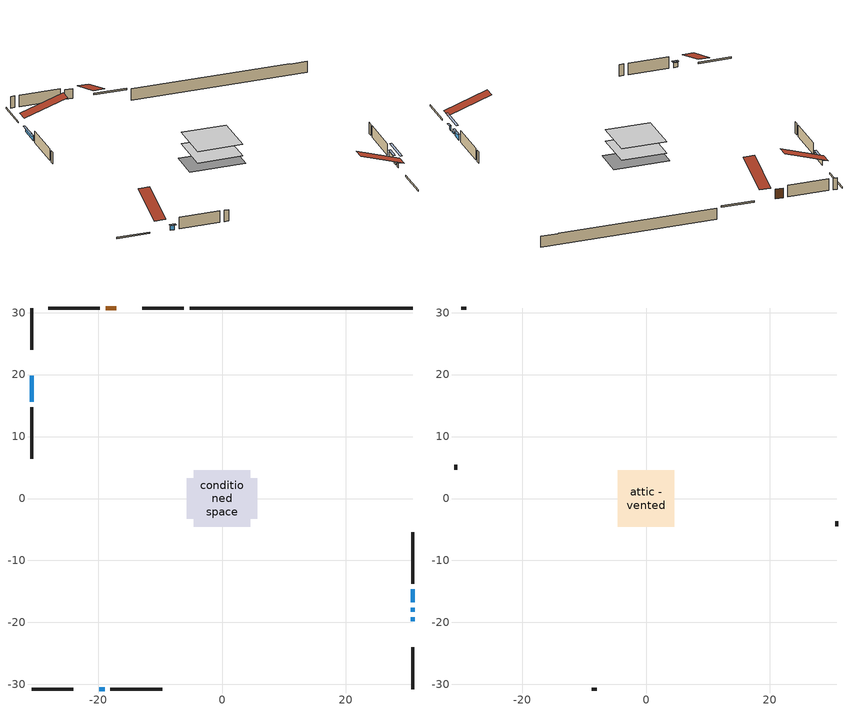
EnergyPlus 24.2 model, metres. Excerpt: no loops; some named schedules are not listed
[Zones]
conditioned space
 floor adiabatic (AdiabaticFloorConstruction): -4.58,-4.58 -4.58,4.58 4.58,4.58 4.58,-4.58 z0.4
 floor foundation (Slab1 construction): -5.71,-3.28 -5.71,3.28 5.71,3.28 5.71,-3.28 z-1.96
 wall outside (RimJoist1 construction): -6.15,30.75 -12.89,30.75 / -30.75,-30.75 -24,-30.75 / -30.75,30.75 -30.75,24 / 30.75,-30.75 30.75,-24 z0.4:0.7
 wall outside (AdiabaticWallConstruction 1): -17.09,30.75 -18.8,30.75 z0.4:2.43
 wall outside (AdiabaticWallConstruction): 30.75,-19.81 30.75,-19.19 / -30.75,19.8 -30.75,15.64 z0.4:1.32; 30.75,-18.27 30.75,-17.66 z0.4:0.73; 30.75,-16.74 30.75,-14.66 z0.4:1.55; -19.8,-30.75 -18.94,-30.75 z0.4:1.36
 wall outside (Wall1 construction): -19.73,30.75 -28.05,30.75 / -18.01,-30.75 -9.68,-30.75 / -30.75,14.71 -30.75,6.39 / 30.75,-13.74 30.75,-5.41 z0.4:2.84
 wall foundation (FoundationWall1 construction): -5.22,30.75,-1.96 -5.22,30.75,0.4 27.15,30.75,0.4 27.15,30.75,0.34 30.75,30.75,0.34 30.75,30.75,-1.96
 window (WindowConstruction 3): 30.75,-19.8 30.75,-19.19 z0.4:1.31
 window (WindowConstruction 4): 30.75,-18.26 30.75,-17.67 z0.4:0.73
 window (WindowConstruction): 30.75,-16.74 30.75,-14.67 z0.4:1.55
 window (WindowConstruction 1): -19.8,-30.75 -18.94,-30.75 z0.4:1.36
 window (WindowConstruction 2): -30.75,19.8 -30.75,15.64 z0.4:1.32
 door (Door): -17.09,30.75 -18.8,30.75 z0.4:2.43
 ceiling adiabatic (AdiabaticFloorConstruction): 4.58,-4.58 4.58,4.58 -4.58,4.58 -4.58,-4.58 z0.4
attic - vented
 floor to conditioned space (Floor1 construction Reversed): -4.56,-4.56 -4.56,4.56 4.56,4.56 4.56,-4.56 z2.84
 wall outside (Wall2 construction): -28.98,30.75 -29.82,30.75 / -8.75,-30.75 -7.91,-30.75 / -30.75,5.46 -30.75,4.62 / 30.75,-4.48 30.75,-3.64 z0.4:2.84
 roof outside (Roof1 construction): -16.16,30.75,2.84 -16.16,21.86,5.8 -13.82,21.86,5.8 -13.82,30.75,2.84; -20.73,-30.75,2.84 -20.73,-21.86,5.8 -23.08,-21.86,5.8 -23.08,-30.75,2.84; -30.75,20.73,2.84 -21.86,20.73,5.8 -21.86,23.08,5.8 -30.75,23.08,2.84; 30.75,-20.73,2.84 21.86,-20.73,5.8 21.86,-23.08,5.8 30.75,-23.08,2.84
shading: 30.75,-18.99 30.75,-20 31.16,-20 31.16,-18.99 z1.52; 30.75,-15.03 30.75,-20.9 31.16,-20.9 31.16,-15.03 z3.37; 30.75,-14.46 30.75,-16.94 31.16,-16.94 31.16,-14.46 z1.75; -18.74,-30.75 -20,-30.75 -20,-31.16 -18.74,-31.16 z1.56; -30.75,15.44 -30.75,20 -31.16,20 -31.16,15.44 z1.52
[Building]
Building 1: Terrain=Suburbs
[Site:Location]
Saskatoon Intl AP_SK: Latitude {deg}=52.17; Longitude {deg}=-106.7; Time Zone {hr}=-6; Elevation {m}=504; Keep Site Location Information=Yes
[Site:GroundTemperature:Shallow]
-3.29371, -5.9198, -6.13011, -4.88389, 0.118965, 5.09852, 9.41553, 12.1502, 12.3826, 10.1583, 5.95142, 1.12462
[Site:WaterMainsTemperature]
Calculation Method=Schedule; Temperature Schedule=mains temperature schedule
[Material] Roughness=Rough; Thermal Absorptance=0.9
Name | Thickness {m} | Conductivity {W/m-K} | Density {kg/m3} | Specific Heat {J/kg-K} | Solar Absorptance | Visible Absorptance
asphalt or fiberglass shingles | 0.00635 | 0.162714 | 1121.4 | 1465.45 | 0.84 | 0.84
ceiling loosefill ins | 0.338667 | 0.0480833 | 16.02 | 1046.75 | 0.7 | 0.7
ceiling stud and cavity | 0.1397 | 0.12039 | 65.682 | 1177.47 | 0.7 | 0.7
concrete 4.0 in. | 0.1016 | 1.803125 | 2242.8 | 837.4 | 0.7 | 0.7
concrete 8.0 in. | 0.2032 | 1.803125 | 2242.8 | 837.4 | 0.7 | 0.7
door material | 0.04445 | 0.0451087 | 512.64 | 1214.23 | 0.7 | 0.7
exterior vertical ins | 0.0454343 | 0.029427 | 32.04 | 1214.23 | 0.7 | 0.7
floor covering | 0.0127 | 0.0433444 | 54.468 | 1339.84 | 0.6 | 0.6
floor rigid ins; wall rigid ins | 0.512978 | 0.029427 | 32.04 | 1214.23 | 0.7 | 0.7
floor stud and cavity | 0.1397 | 1.75129 | 37.0049 | 1207.88 | 0.7 | 0.7
furniture material conditioned space 1 | 0.1524 | 0.115458 | 640.8 | 1214.23 | 0.6 | 0.6
gypsum board | 0.0127 | 0.160291 | 801 | 837.4 | 0.6 | 0.6
gypsum board 1 | 0.0127 | 0.160291 | 801 | 837.4 | 0.7 | 0.7
osb sheathing 0.5 in. | 0.0127 | 0.115458 | 512.64 | 1214.23 | 0.7 | 0.7
osb sheathing 0.75 in. | 0.01905 | 0.115458 | 512.64 | 1214.23 | 0.7 | 0.7
osb sheathing 2.0 in. | 0.0508 | 0.115458 | 512.64 | 1214.23 | 0.7 | 0.7
rim joist rigid ins | 0.051816 | 0.029427 | 32.04 | 1214.23 | 0.7 | 0.7
rim joist stud and cavity | 0.0508 | 0.0407728 | 125.044 | 1163.47 | 0.6 | 0.6
slab rigid ins | 0.00606092 | 0.029427 | 32.04 | 1214.23 | 0.7 | 0.7
wall stud and cavity | 0.1397 | 0.0953587 | 139.0536 | 1170.24 | 0.7 | 0.7
wall stud and cavity 1 | 0.0889 | 6.1454 | 50.32683 | 1063.81 | 0.6 | 0.6
wall stud and cavity 2 | 0.0889 | 0.380278 | 52.3479 | 1209.89 | 0.7 | 0.7
wall stud and cavity 3 | 0.0889 | 0.391764 | 83.0341 | 1211.67 | 0.7 | 0.7
wood siding | 0.0254 | 0.102417 | 544.68 | 1172.36 | 0.4 | 0.4
wood siding 1 | 0.00254 | 0.102417 | 544.68 | 1172.36 | 0.4 | 0.4
wood siding 2; wood siding 3; wood siding 4 | 0.0254 | 0.102417 | 544.68 | 1172.36 | 0.7 | 0.7
[WindowMaterial:SimpleGlazingSystem]
Name | U-Factor {W/m2-K} | Solar Heat Gain Coefficient
WindowMaterial | 1.828316 | 0.55
WindowMaterial 1 | 1.89418 | 0.54
WindowMaterial 2 | 1.910647 | 0.53
WindowMaterial 3 | 4.55546 | 0.66
WindowMaterial 4 | 3.26144 | 0.43
[Construction]
AdiabaticFloorConstruction: floor stud and cavity, floor rigid ins, osb sheathing 0.75 in., floor covering
AdiabaticWallConstruction: wood siding 3, wall rigid ins, wall stud and cavity 2, gypsum board
AdiabaticWallConstruction 1: wood siding 4, wall rigid ins, wall stud and cavity 2, gypsum board
Door: door material
Floor1 construction Reversed: gypsum board, ceiling stud and cavity, ceiling loosefill ins
FoundationWall1 construction: concrete 8.0 in., gypsum board 1
furniture construction conditioned space 1: furniture material conditioned space 1
PartitionWallConstruction: gypsum board, wall stud and cavity 3, gypsum board
RimJoist1 construction: wood siding 2, rim joist rigid ins, osb sheathing 2.0 in., rim joist stud and cavity
Roof1 construction: asphalt or fiberglass shingles
Slab1 construction: slab rigid ins, concrete 4.0 in.
Wall1 construction: wood siding, osb sheathing 0.5 in., wall stud and cavity, gypsum board
Wall2 construction: wood siding 1, wall stud and cavity 1
WindowConstruction: WindowMaterial
WindowConstruction 1: WindowMaterial 1
WindowConstruction 2: WindowMaterial 2
WindowConstruction 3: WindowMaterial 3
WindowConstruction 4: WindowMaterial 4
[Zone] Multiplier=1; Part of Total Floor Area=Yes
Name | Volume {m3}
attic - vented | 40.0914
conditioned space | 396.8
[Space]
Name | Zone | Volume {m3}
attic - vented 1 | attic - vented | 40.0914
conditioned space 1 | conditioned space | 396.8
[ZoneInfiltration:EffectiveLeakageArea]
infil attic - vented 1: Zone or Space=attic - vented 1; Schedule=Always On Discrete; Effective Air Leakage Area {cm2}=2857.03; Stack Coefficient=0.000375655; Wind Coefficient=1.30953e-05
[ZoneMixing]
whole house fan mix: Zone or Space=attic - vented; Schedule=Always On Continuous; Design Flow Rate Calculation Method=Flow/Zone; Design Flow Rate {m3/s}=0; Source Zone or Space=conditioned space
[SurfaceProperty:ExposedFoundationPerimeter]
Slab1: Exposed Perimeter Calculation Method=TotalExposedPerimeter; Total Exposed Perimeter {m}=35.967
[InternalMass] Zone or ZoneList=conditioned space; Space or SpaceList=conditioned space 1
Name | Construction | Surface Area {m2}
furniture mass conditioned space 1 | furniture construction conditioned space 1 | 63.4842
partition wall mass | PartitionWallConstruction | 158.71
[Lights]
interior lighting: Zone or ZoneList or Space or SpaceList=conditioned space 1; Schedule=interior lighting schedule; Design Level Calculation Method=LightingLevel; Lighting Level {W}=343.2; Return Air Fraction=0; Fraction Radiant=0.6; Fraction Visible=0.2; Fraction Replaceable=1
[People]
occupants: Zone or ZoneList or Space or SpaceList=conditioned space 1; Number of People Schedule=occupants schedule; Number of People Calculation Method=People; Number of People=3; Fraction Radiant=0.314171; Sensible Heat Fraction=0.56303; Activity Level Schedule=occupants activity schedule; Carbon Dioxide Generation Rate {m3/s-W}=0; Enable ASHRAE 55 Comfort Warnings=No; Mean Radiant Temperature Calculation Type=EnclosureAveraged
[ElectricEquipment] Zone or ZoneList or Space or SpaceList=conditioned space 1; Design Level Calculation Method=EquipmentLevel
Name | Schedule | Design Level {W} | Fraction Latent | Fraction Radiant | Fraction Lost
clothes dryer | clothes dryer schedule | 140.772 | 0.015 | 0.081 | 0.85
clothes washer | clothes washer schedule | 32.1985 | 0.03 | 0.162 | 0.7
cooking range | cooking range schedule | 215.147 | 0.08 | 0.432 | 0.2
dishwasher | dishwasher schedule | 66.8632 | 0.3 | 0.18 | 0.4
fridge | fridge schedule | 72.9452 | 0 | 0.6 | 0
mech vent house fan | mech vent house fan schedule | 15.3 | 0 | 0 | 1
mech vent house fan cfis | mech vent house fan cfis schedule | 0 | 0 | 0 | 0
misc plug loads | misc plug loads schedule | 494.7 | 0.045 | 0.513 | 0.1
whole house fan | Always On Discrete | 0 | 0 | 0 | 1
[OtherEquipment] Zone or ZoneList or Space or SpaceList=conditioned space 1; Design Level Calculation Method=EquipmentLevel
Name | Fuel Type | Schedule | Design Level {W} | Fraction Latent | Fraction Radiant | Fraction Lost
clothes dryer 1 | Electricity | clothes dryer schedule | 0 | 0.015 | 0.081 | 0.85
cooking range 1 | Electricity | cooking range schedule | 0 | 0.08 | 0.432 | 0.2
general water use latent | None | general water use schedule | 62.594 | 1 | 0 | 0
general water use sensible | None | general water use schedule | -61.6891 | 0 | 0.6 | 0
mech vent house fan latent load | None | Always On Discrete | 0 | 1 | 0 | 0
mech vent house fan sensible load | None | Always On Discrete | 0 | 0 | 0 | 0
water heater energy adjustment1 | NaturalGas | Always On Discrete | 0.01 | 0 | 0 | 1
[ZoneInfiltration:DesignFlowRate] Zone or ZoneList or Space or SpaceList=conditioned space 1; Schedule=Always On Discrete; Design Flow Rate Calculation Method=Flow/Zone; Design Flow Rate {m3/s}=0
infil flow; natural vent flow; whole house fan flow
[AvailabilityManager:Scheduled]
central ac and furnace airloop Availability Manager: Schedule=Always On Discrete
[Foundation:Kiva]
Foundation Kiva 1: Initial Indoor Air Temperature {C}=21; Wall Height Above Grade {m}=0.40002; Wall Depth Below Slab {m}=0.2032; Custom Block Material Name 1=exterior vertical ins; Custom Block Depth 1 {m}=2.36001; Custom Block X Position 1 {m}=0.2159; Custom Block Z Position 1 {m}=0
[Foundation:Kiva:Settings]
Soil Conductivity {W/m-K}=0.849921; Soil Density {kg/m3}=1842.3; Soil Specific Heat {J/kg-K}=418.7; Ground Solar Absorptivity=0.9; Ground Thermal Absorptivity=0.9; Ground Surface Roughness {m}=0.03; Far-Field Width {m}=40; Deep-Ground Boundary Condition=ZeroFlux; Deep-Ground Depth {m}=40; Minimum Cell Dimension {m}=0.2; Maximum Cell Growth Coefficient=3; Simulation Timestep=Timestep
[Exterior:Lights]
exterior lighting: Schedule=exterior lighting schedule; Design Level {W}=75.6
[EnergyManagementSystem:GlobalVariable]
central_ac_and_furnace_airloop_Fan_RTF
infil_program_Qfan
infil_program_Qinf
natural_vent_program_Qnv
natural_vent_program_Qwhf
[EnergyManagementSystem:Sensor]
Name | Output:Variable or Output:Meter Index Key | Output:Variable or Output:Meter
airflow_gain | infil flow | Infiltration Sensible Heat Gain Energy
airflow_gain_1 | natural vent flow | Infiltration Sensible Heat Gain Energy
airflow_gain_2 | whole house fan flow | Infiltration Sensible Heat Gain Energy
airflow_loss | infil flow | Infiltration Sensible Heat Loss Energy
airflow_loss_1 | natural vent flow | Infiltration Sensible Heat Loss Energy
airflow_loss_2 | whole house fan flow | Infiltration Sensible Heat Loss Energy
clg_load_cond |  | Cooling:EnergyTransfer:Zone:CONDITIONED SPACE
clg_sp_s; clg_sp_s_1 | cooling setpoint | Schedule Value
clothes_dryer_exhaust_0_sch_s | clothes dryer exhaust 0 schedule | Schedule Value
cool_season | cooling season schedule | Schedule Value
htg_load_cond |  | Heating:EnergyTransfer:Zone:CONDITIONED SPACE
htg_sp_s; htg_sp_s_1 | heating setpoint | Schedule Value
ig_ee_conv | clothes dryer | Electric Equipment Convective Heating Energy
ig_ee_conv_2 | cooking range | Electric Equipment Convective Heating Energy
ig_ee_conv_4 | fridge | Electric Equipment Convective Heating Energy
ig_ee_conv_5 | misc plug loads | Electric Equipment Convective Heating Energy
ig_ee_conv_6 | whole house fan | Electric Equipment Convective Heating Energy
ig_ee_rad | clothes dryer | Electric Equipment Radiant Heating Energy
ig_ee_rad_2 | cooking range | Electric Equipment Radiant Heating Energy
ig_ee_rad_4 | fridge | Electric Equipment Radiant Heating Energy
ig_ee_rad_5 | misc plug loads | Electric Equipment Radiant Heating Energy
ig_ee_rad_6 | whole house fan | Electric Equipment Radiant Heating Energy
ig_lgt_conv | interior lighting | Lights Convective Heating Energy
ig_lgt_rad | interior lighting | Lights Radiant Heating Energy
ig_lgt_vis | interior lighting | Lights Visible Radiation Heating Energy
ig_oe_conv | clothes dryer 1 | Other Equipment Convective Heating Energy
ig_oe_conv_1 | cooking range 1 | Other Equipment Convective Heating Energy
ig_oe_conv_2 | general water use latent | Other Equipment Convective Heating Energy
ig_oe_conv_3 | general water use sensible | Other Equipment Convective Heating Energy
ig_oe_conv_4 | water heater energy adjustment1 | Other Equipment Convective Heating Energy
ig_oe_rad | clothes dryer 1 | Other Equipment Radiant Heating Energy
ig_oe_rad_1 | cooking range 1 | Other Equipment Radiant Heating Energy
ig_oe_rad_2 | general water use latent | Other Equipment Radiant Heating Energy
ig_oe_rad_3 | general water use sensible | Other Equipment Radiant Heating Energy
ig_oe_rad_4 | water heater energy adjustment1 | Other Equipment Radiant Heating Energy
ig_ppl_conv | occupants | People Convective Heating Energy
ig_ppl_rad | occupants | People Radiant Heating Energy
im_conv | furniture mass conditioned space 1 | Surface Inside Face Convection Heat Gain Energy
im_conv_1 | partition wall mass | Surface Inside Face Convection Heat Gain Energy
im_ig | furniture mass conditioned space 1 | Surface Inside Face Internal Gains Radiation Heat Gain Energy
im_ig_1 | partition wall mass | Surface Inside Face Internal Gains Radiation Heat Gain Energy
im_lgt | furniture mass conditioned space 1 | Surface Inside Face Lights Radiation Heat Gain Energy
im_lgt_1 | partition wall mass | Surface Inside Face Lights Radiation Heat Gain Energy
im_sol | furniture mass conditioned space 1 | Surface Inside Face Solar Radiation Heat Gain Energy
im_sol_1 | partition wall mass | Surface Inside Face Solar Radiation Heat Gain Energy
im_surf | furniture mass conditioned space 1 | Surface Inside Face Net Surface Thermal Radiation Heat Gain Energy
im_surf_1 | partition wall mass | Surface Inside Face Net Surface Thermal Radiation Heat Gain Energy
mv_conv | mech vent house fan | Electric Equipment Convective Heating Energy
mv_conv_1 | mech vent house fan cfis | Electric Equipment Convective Heating Energy
mv_conv_2 | mech vent house fan latent load | Other Equipment Convective Heating Energy
mv_conv_3 | mech vent house fan sensible load | Other Equipment Convective Heating Energy
mv_rad | mech vent house fan | Electric Equipment Radiant Heating Energy
mv_rad_1 | mech vent house fan cfis | Electric Equipment Radiant Heating Energy
mv_rad_2 | mech vent house fan latent load | Other Equipment Radiant Heating Energy
mv_rad_3 | mech vent house fan sensible load | Other Equipment Radiant Heating Energy
natural_vent_s | natural vent schedule | Schedule Value
out_pb_s |  | Site Outdoor Air Barometric Pressure
out_wt_s |  | Site Outdoor Air Humidity Ratio
site_vw_s |  | Site Wind Speed
ss_back_out | Window1 | Surface Window Shortwave from Zone Back Out Window Heat Transfer Rate
ss_back_out_1 | Window10 | Surface Window Shortwave from Zone Back Out Window Heat Transfer Rate
ss_back_out_2 | Window2 | Surface Window Shortwave from Zone Back Out Window Heat Transfer Rate
ss_back_out_3 | Window4 | Surface Window Shortwave from Zone Back Out Window Heat Transfer Rate
ss_back_out_4 | Window5 | Surface Window Shortwave from Zone Back Out Window Heat Transfer Rate
ss_conv | Door1 | Surface Inside Face Convection Heat Gain Energy
ss_conv_1 | Window1 | Surface Inside Face Convection Heat Gain Energy
ss_conv_2 | Window10 | Surface Inside Face Convection Heat Gain Energy
ss_conv_3 | Window2 | Surface Inside Face Convection Heat Gain Energy
ss_conv_4 | Window4 | Surface Inside Face Convection Heat Gain Energy
ss_conv_5 | Window5 | Surface Inside Face Convection Heat Gain Energy
ss_ig | Door1 | Surface Inside Face Internal Gains Radiation Heat Gain Energy
ss_ig_1 | Window1 | Surface Inside Face Internal Gains Radiation Heat Gain Energy
ss_ig_2 | Window10 | Surface Inside Face Internal Gains Radiation Heat Gain Energy
ss_ig_3 | Window2 | Surface Inside Face Internal Gains Radiation Heat Gain Energy
ss_ig_4 | Window4 | Surface Inside Face Internal Gains Radiation Heat Gain Energy
ss_ig_5 | Window5 | Surface Inside Face Internal Gains Radiation Heat Gain Energy
ss_lgt | Door1 | Surface Inside Face Lights Radiation Heat Gain Energy
ss_sol | Door1 | Surface Inside Face Solar Radiation Heat Gain Energy
ss_surf | Door1 | Surface Inside Face Net Surface Thermal Radiation Heat Gain Energy
ss_surf_1 | Window1 | Surface Inside Face Net Surface Thermal Radiation Heat Gain Energy
ss_surf_2 | Window10 | Surface Inside Face Net Surface Thermal Radiation Heat Gain Energy
ss_surf_3 | Window2 | Surface Inside Face Net Surface Thermal Radiation Heat Gain Energy
ss_surf_4 | Window4 | Surface Inside Face Net Surface Thermal Radiation Heat Gain Energy
ss_surf_5 | Window5 | Surface Inside Face Net Surface Thermal Radiation Heat Gain Energy
ss_trans_in | Window1 | Surface Window Transmitted Solar Radiation Rate
ss_trans_in_1 | Window10 | Surface Window Transmitted Solar Radiation Rate
ss_trans_in_2 | Window2 | Surface Window Transmitted Solar Radiation Rate
ss_trans_in_3 | Window4 | Surface Window Transmitted Solar Radiation Rate
ss_trans_in_4 | Window5 | Surface Window Transmitted Solar Radiation Rate
ss_trans_out | Window1 | Surface Inside Face Initial Transmitted Diffuse Transmitted Out Window Solar Radiation Rate
ss_trans_out_1 | Window10 | Surface Inside Face Initial Transmitted Diffuse Transmitted Out Window Solar Radiation Rate
ss_trans_out_2 | Window2 | Surface Inside Face Initial Transmitted Diffuse Transmitted Out Window Solar Radiation Rate
ss_trans_out_3 | Window4 | Surface Inside Face Initial Transmitted Diffuse Transmitted Out Window Solar Radiation Rate
ss_trans_out_4 | Window5 | Surface Inside Face Initial Transmitted Diffuse Transmitted Out Window Solar Radiation Rate
s_conv | Floor1 | Surface Inside Face Convection Heat Gain Energy
s_conv_1 | FoundationWall1 | Surface Inside Face Convection Heat Gain Energy
s_conv_10 | Wall1:180 | Surface Inside Face Convection Heat Gain Energy
s_conv_11 | Wall1:270 | Surface Inside Face Convection Heat Gain Energy
s_conv_12 | Wall1:90 | Surface Inside Face Convection Heat Gain Energy
s_conv_2 | inferred conditioned ceiling | Surface Inside Face Convection Heat Gain Energy
s_conv_3 | inferred conditioned floor | Surface Inside Face Convection Heat Gain Energy
s_conv_4 | RimJoist1:0 | Surface Inside Face Convection Heat Gain Energy
s_conv_5 | RimJoist1:180 | Surface Inside Face Convection Heat Gain Energy
s_conv_6 | RimJoist1:270 | Surface Inside Face Convection Heat Gain Energy
s_conv_7 | RimJoist1:90 | Surface Inside Face Convection Heat Gain Energy
s_conv_8 | Slab1 | Surface Inside Face Convection Heat Gain Energy
s_conv_9 | Wall1:0 | Surface Inside Face Convection Heat Gain Energy
s_ig | Floor1 | Surface Inside Face Internal Gains Radiation Heat Gain Energy
s_ig_1 | FoundationWall1 | Surface Inside Face Internal Gains Radiation Heat Gain Energy
s_ig_10 | Wall1:180 | Surface Inside Face Internal Gains Radiation Heat Gain Energy
s_ig_11 | Wall1:270 | Surface Inside Face Internal Gains Radiation Heat Gain Energy
s_ig_12 | Wall1:90 | Surface Inside Face Internal Gains Radiation Heat Gain Energy
s_ig_2 | inferred conditioned ceiling | Surface Inside Face Internal Gains Radiation Heat Gain Energy
s_ig_3 | inferred conditioned floor | Surface Inside Face Internal Gains Radiation Heat Gain Energy
s_ig_4 | RimJoist1:0 | Surface Inside Face Internal Gains Radiation Heat Gain Energy
s_ig_5 | RimJoist1:180 | Surface Inside Face Internal Gains Radiation Heat Gain Energy
s_ig_6 | RimJoist1:270 | Surface Inside Face Internal Gains Radiation Heat Gain Energy
s_ig_7 | RimJoist1:90 | Surface Inside Face Internal Gains Radiation Heat Gain Energy
s_ig_8 | Slab1 | Surface Inside Face Internal Gains Radiation Heat Gain Energy
s_ig_9 | Wall1:0 | Surface Inside Face Internal Gains Radiation Heat Gain Energy
s_lgt | Floor1 | Surface Inside Face Lights Radiation Heat Gain Energy
s_lgt_1 | FoundationWall1 | Surface Inside Face Lights Radiation Heat Gain Energy
s_lgt_10 | Wall1:180 | Surface Inside Face Lights Radiation Heat Gain Energy
s_lgt_11 | Wall1:270 | Surface Inside Face Lights Radiation Heat Gain Energy
s_lgt_12 | Wall1:90 | Surface Inside Face Lights Radiation Heat Gain Energy
s_lgt_2 | inferred conditioned ceiling | Surface Inside Face Lights Radiation Heat Gain Energy
s_lgt_3 | inferred conditioned floor | Surface Inside Face Lights Radiation Heat Gain Energy
s_lgt_4 | RimJoist1:0 | Surface Inside Face Lights Radiation Heat Gain Energy
s_lgt_5 | RimJoist1:180 | Surface Inside Face Lights Radiation Heat Gain Energy
s_lgt_6 | RimJoist1:270 | Surface Inside Face Lights Radiation Heat Gain Energy
s_lgt_7 | RimJoist1:90 | Surface Inside Face Lights Radiation Heat Gain Energy
s_lgt_8 | Slab1 | Surface Inside Face Lights Radiation Heat Gain Energy
s_lgt_9 | Wall1:0 | Surface Inside Face Lights Radiation Heat Gain Energy
s_sol | Floor1 | Surface Inside Face Solar Radiation Heat Gain Energy
s_sol_1 | FoundationWall1 | Surface Inside Face Solar Radiation Heat Gain Energy
s_sol_10 | Wall1:180 | Surface Inside Face Solar Radiation Heat Gain Energy
s_sol_11 | Wall1:270 | Surface Inside Face Solar Radiation Heat Gain Energy
s_sol_12 | Wall1:90 | Surface Inside Face Solar Radiation Heat Gain Energy
s_sol_2 | inferred conditioned ceiling | Surface Inside Face Solar Radiation Heat Gain Energy
s_sol_3 | inferred conditioned floor | Surface Inside Face Solar Radiation Heat Gain Energy
s_sol_4 | RimJoist1:0 | Surface Inside Face Solar Radiation Heat Gain Energy
s_sol_5 | RimJoist1:180 | Surface Inside Face Solar Radiation Heat Gain Energy
s_sol_6 | RimJoist1:270 | Surface Inside Face Solar Radiation Heat Gain Energy
s_sol_7 | RimJoist1:90 | Surface Inside Face Solar Radiation Heat Gain Energy
s_sol_8 | Slab1 | Surface Inside Face Solar Radiation Heat Gain Energy
s_sol_9 | Wall1:0 | Surface Inside Face Solar Radiation Heat Gain Energy
s_surf | Floor1 | Surface Inside Face Net Surface Thermal Radiation Heat Gain Energy
s_surf_1 | FoundationWall1 | Surface Inside Face Net Surface Thermal Radiation Heat Gain Energy
s_surf_10 | Wall1:180 | Surface Inside Face Net Surface Thermal Radiation Heat Gain Energy
s_surf_11 | Wall1:270 | Surface Inside Face Net Surface Thermal Radiation Heat Gain Energy
s_surf_12 | Wall1:90 | Surface Inside Face Net Surface Thermal Radiation Heat Gain Energy
s_surf_2 | inferred conditioned ceiling | Surface Inside Face Net Surface Thermal Radiation Heat Gain Energy
s_surf_3 | inferred conditioned floor | Surface Inside Face Net Surface Thermal Radiation Heat Gain Energy
s_surf_4 | RimJoist1:0 | Surface Inside Face Net Surface Thermal Radiation Heat Gain Energy
s_surf_5 | RimJoist1:180 | Surface Inside Face Net Surface Thermal Radiation Heat Gain Energy
s_surf_6 | RimJoist1:270 | Surface Inside Face Net Surface Thermal Radiation Heat Gain Energy
s_surf_7 | RimJoist1:90 | Surface Inside Face Net Surface Thermal Radiation Heat Gain Energy
s_surf_8 | Slab1 | Surface Inside Face Net Surface Thermal Radiation Heat Gain Energy
s_surf_9 | Wall1:0 | Surface Inside Face Net Surface Thermal Radiation Heat Gain Energy
[EnergyManagementSystem:Actuator]
Name | Actuated Component Unique | Actuated Component Type | Actuated Component Control Type
fridge_schedule_act | fridge schedule | Schedule:Constant | Schedule Value
infil_flow_act | infil flow | Zone Infiltration | Air Exchange Flow Rate
mech_vent_house_fan_cfis_act | mech vent house fan cfis | ElectricEquipment | Electricity Rate
mech_vent_house_fan_latent_load_act | mech vent house fan latent load | OtherEquipment | Power Level
mech_vent_house_fan_sensible_load_act | mech vent house fan sensible load | OtherEquipment | Power Level
natural_vent_flow_act | natural vent flow | Zone Infiltration | Air Exchange Flow Rate
water_heater_ec_adj_act | water heater energy adjustment1 | OtherEquipment | Power Level
whole_house_fan_act | whole house fan | ElectricEquipment | Electricity Rate
whole_house_fan_flow_act | whole house fan flow | Zone Infiltration | Air Exchange Flow Rate
whole_house_fan_mix_act | whole house fan mix | ZoneMixing | Air Exchange Flow Rate
[EnergyManagementSystem:Program]
central_ac_and_furnace_supply_fan_disaggregate_program: Set central_ac_and_furnace_supply_fan_clg = 0; If central_ac_and_furnace_clg_coil_s > 0; Set central_ac_and_furnace_supply_fan_clg = central_ac_and_furnace_supply_fan_s; EndIf
